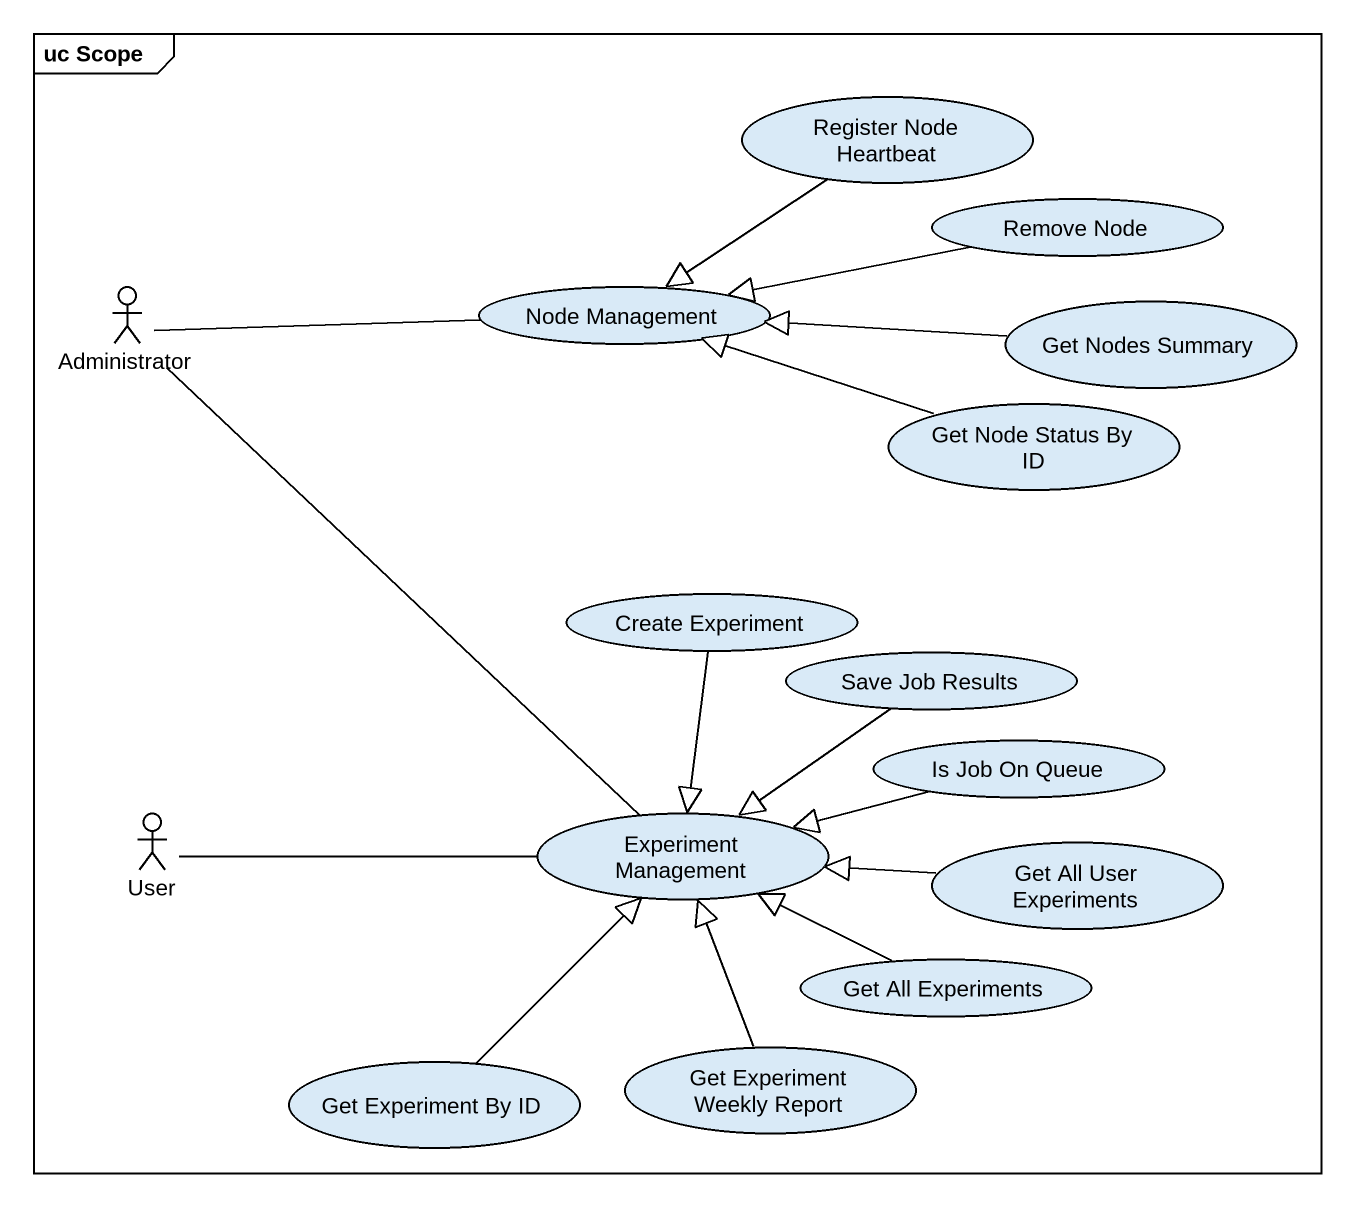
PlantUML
@startuml
mainframe uc Scope
usecase "Register Node Heartbeat" as Register_Node_Heartbeat
usecase "Remove Node" as Remove_Node
actor Administrator
usecase "Node Management" as Node_Management
usecase "Get Nodes Summary" as Get_Nodes_Summary
usecase "Get Node Status By ID" as Get_Node_Status_By_ID
usecase "Create Experiment" as Create_Experiment
usecase "Save Job Results" as Save_Job_Results
usecase "Is Job On Queue" as Is_Job_On_Queue
actor User
usecase "Experiment Management" as Experiment_Management
usecase "Get All User Experiments" as Get_All_User_Experiments
usecase "Get All Experiments" as Get_All_Experiments
usecase "Get Experiment Weekly Report" as Get_Experiment_Weekly_Report
usecase "Get Experiment By ID" as Get_Experiment_By_ID
Register_Node_Heartbeat --|> Node_Management
Remove_Node -left-|> Node_Management
Administrator -right- Node_Management
Administrator -- Experiment_Management
Get_Nodes_Summary -left-|> Node_Management
Get_Node_Status_By_ID -left-|> Node_Management
Create_Experiment --|> Experiment_Management
Save_Job_Results --|> Experiment_Management
Is_Job_On_Queue -left-|> Experiment_Management
User -right- Experiment_Management
Get_All_User_Experiments -left-|> Experiment_Management
Get_All_Experiments -left-|> Experiment_Management
Get_Experiment_Weekly_Report -up-|> Experiment_Management
Get_Experiment_By_ID -up-|> Experiment_Management
@enduml
